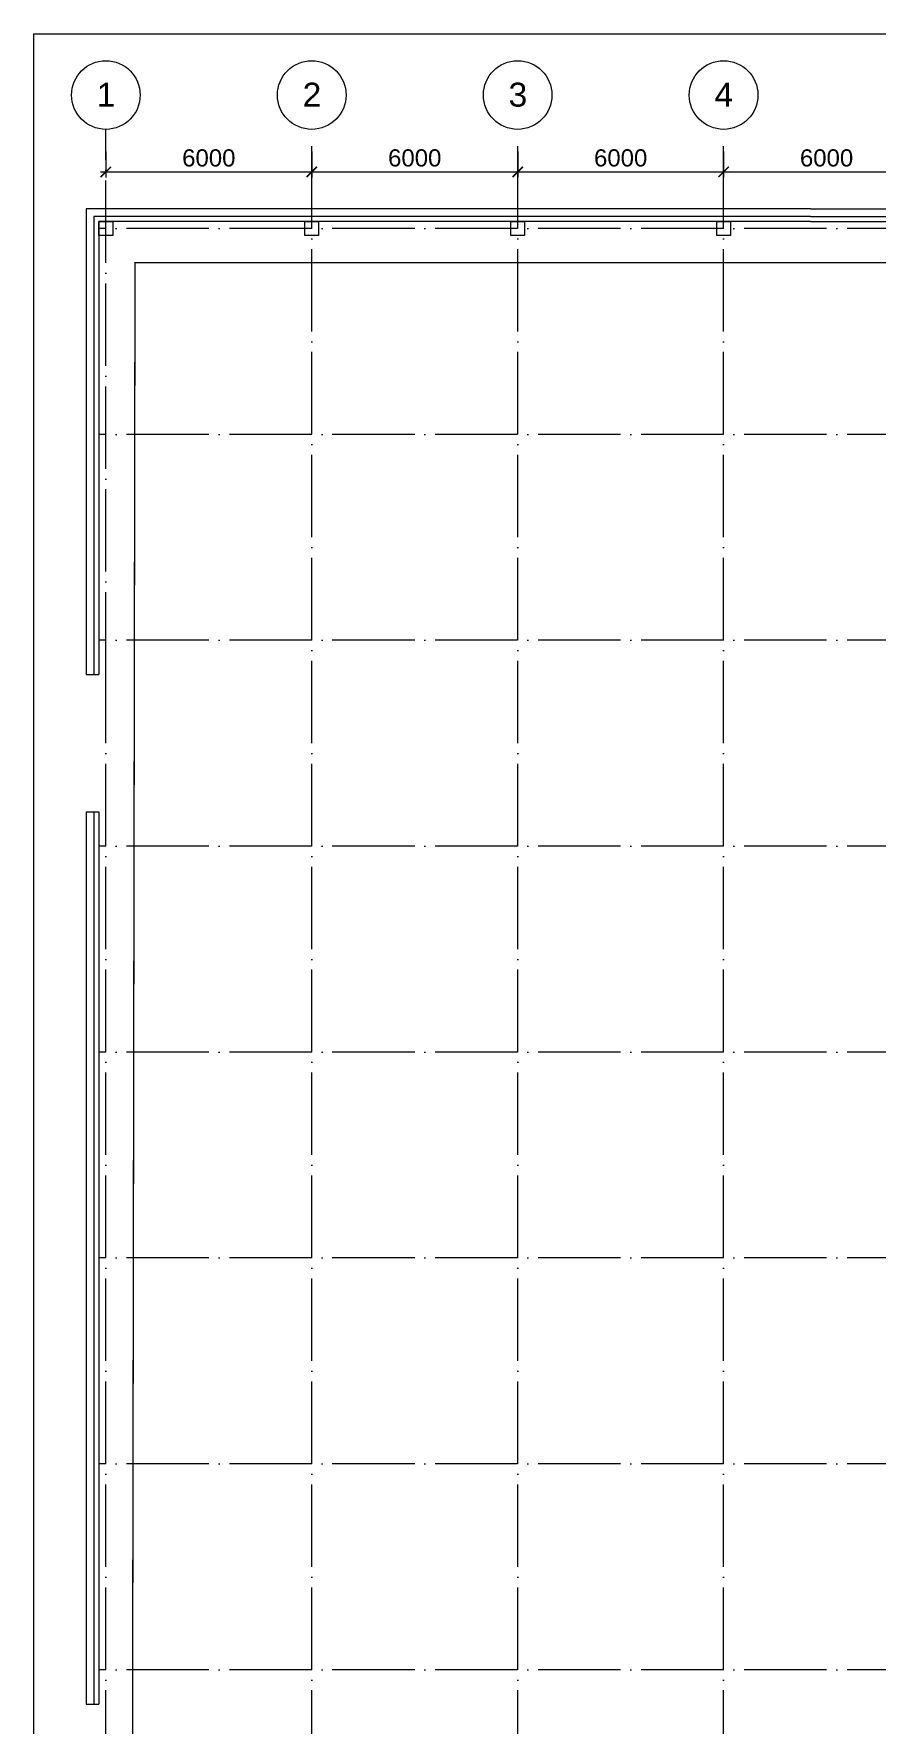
# Model space of a CAD drawing. Header units: millimetres. Extents: x -7047 to 653546, y -441812 to -147059.
# Drawn here: x -7047 to 17470, y -264285 to -215052 of the extents above; entities that cross this region are included whole.
import ezdxf
from ezdxf.enums import TextEntityAlignment as Align

# ---------------------------------------------------------------- set-up
doc = ezdxf.new("R2010")
doc.units = ezdxf.units.MM
doc.header["$PDMODE"] = 3
doc.linetypes.add('ACAD_ISO04W100', pattern=[30, 24, -3, 0, -3])
doc.linetypes.add('PHANTOM2', pattern=[31.75, 15.875, -3.175, 3.175, -3.175, 3.175, -3.175])
for name, color, linetype, lineweight in [('$Osveshenie', 240, 'Continuous', 15), ('$Оbорудование', 173, 'Continuous', 20), ('1-Колонна', 244, 'Continuous', 60), ('1-Размеры', 251, 'Continuous', 15), ('1-Стена сэндвич-панель', 157, 'Continuous', 60), ('1-Цоколь', 249, 'Continuous', 15), ('Ось', 251, 'ACAD_ISO04W100', 9), ('Ось кр', 160, 'Continuous', 9)]:
    doc.layers.add(name, color=color, linetype=linetype, lineweight=lineweight)
doc.styles.add('Arial-0', font='arial.ttf')
doc.dimstyles.new('АР-200', dxfattribs={"dimscale": 100, "dimtxt": 5, "dimasz": 3, "dimexe": 1.6, "dimexo": 1, "dimgap": 1.5, "dimtad": 1, "dimdec": 0, "dimdsep": 46, "dimtxsty": 'Arial-0', "dimblk": 'ARCHTICK', "dimcen": -4, "dimdle": 1.6, "dimclrd": 256, "dimclre": 256, "dimclrt": 256, "dimadec": 1, "dimazin": 0, "dimtfac": 1, "dimtdec": 0, "dimtmove": 1, "dimatfit": 3, "dimldrblk": 'ARCHTICK', "dimfxl": 1, "dimlwd": -1, "dimlwe": -1, "dimarcsym": 0})

# ---------------------------------------------------------------- blocks, each defined once
blk = doc.blocks.new('оси круж')
blk.add_circle((0, 0), 1000)
at = {"style": 'Arial-0'}
blk.add_attdef('00', text='', height=700, dxfattribs=at).set_placement((-6, -339), align=Align.CENTER)
blk = doc.blocks.new('_ArchTick')
at = {"color": 0, "linetype": 'ByBlock', "const_width": 0.15}
blk.add_lwpolyline([(-0.5, -0.5), (0.5, 0.5)], dxfattribs=at)
blk = doc.blocks.new('*D122')
at = {"layer": '1-Размеры', "transparency": 16777216}
for p, q in [((13053, -218481), (13053, -219237)), ((19053, -218481), (19053, -219237)), ((12893, -219077), (19213, -219077))]:
    blk.add_line(p, q, dxfattribs=at)
at = {"layer": 'Defpoints', "color": 0, "transparency": 16777216}
for p in [(13053, -218381), (19053, -218381), (19053, -219077)]:
    blk.add_point(p, dxfattribs=at)
at = {"layer": '1-Размеры', "transparency": 16777216, "xscale": 300, "yscale": 300, "zscale": 300, "rotation": 180}
blk.add_blockref('_ArchTick', (13053, -219077), dxfattribs=at)
at = {"layer": '1-Размеры', "transparency": 16777216, "xscale": 300, "yscale": 300, "zscale": 300}
blk.add_blockref('_ArchTick', (19053, -219077), dxfattribs=at)
at = {"layer": '1-Размеры', "lineweight": 0, "transparency": 16777216, "insert": (16053, -218672), "char_height": 500, "attachment_point": 5, "style": 'Arial-0'}
blk.add_mtext('6000', dxfattribs=at)
blk = doc.blocks.new('*D123')
at = {"layer": '1-Размеры', "transparency": 16777216}
for p, q in [((7053, -218481), (7053, -219237)), ((13053, -218481), (13053, -219237)), ((6893, -219077), (13213, -219077))]:
    blk.add_line(p, q, dxfattribs=at)
at = {"layer": 'Defpoints', "color": 0, "transparency": 16777216}
for p in [(7053, -218381), (13053, -218381), (13053, -219077)]:
    blk.add_point(p, dxfattribs=at)
at = {"layer": '1-Размеры', "transparency": 16777216, "xscale": 300, "yscale": 300, "zscale": 300, "rotation": 180}
blk.add_blockref('_ArchTick', (7053, -219077), dxfattribs=at)
at = {"layer": '1-Размеры', "transparency": 16777216, "xscale": 300, "yscale": 300, "zscale": 300}
blk.add_blockref('_ArchTick', (13053, -219077), dxfattribs=at)
at = {"layer": '1-Размеры', "lineweight": 0, "transparency": 16777216, "insert": (10053, -218672), "char_height": 500, "attachment_point": 5, "style": 'Arial-0'}
blk.add_mtext('6000', dxfattribs=at)
blk = doc.blocks.new('*D124')
at = {"layer": '1-Размеры', "transparency": 16777216}
for p, q in [((1053, -218481), (1053, -219237)), ((7053, -218481), (7053, -219237)), ((893, -219077), (7213, -219077))]:
    blk.add_line(p, q, dxfattribs=at)
at = {"layer": 'Defpoints', "color": 0, "transparency": 16777216}
for p in [(1053, -218381), (7053, -218381), (7053, -219077)]:
    blk.add_point(p, dxfattribs=at)
at = {"layer": '1-Размеры', "transparency": 16777216, "xscale": 300, "yscale": 300, "zscale": 300, "rotation": 180}
blk.add_blockref('_ArchTick', (1053, -219077), dxfattribs=at)
at = {"layer": '1-Размеры', "transparency": 16777216, "xscale": 300, "yscale": 300, "zscale": 300}
blk.add_blockref('_ArchTick', (7053, -219077), dxfattribs=at)
at = {"layer": '1-Размеры', "lineweight": 0, "transparency": 16777216, "insert": (4053, -218672), "char_height": 500, "attachment_point": 5, "style": 'Arial-0'}
blk.add_mtext('6000', dxfattribs=at)
blk = doc.blocks.new('*D125')
at = {"layer": '1-Размеры', "transparency": 16777216}
for p, q in [((-4947, -218481), (-4947, -219237)), ((1053, -218481), (1053, -219237)), ((-5107, -219077), (1213, -219077))]:
    blk.add_line(p, q, dxfattribs=at)
at = {"layer": 'Defpoints', "color": 0, "transparency": 16777216}
for p in [(-4947, -218381), (1053, -218381), (1053, -219077)]:
    blk.add_point(p, dxfattribs=at)
at = {"layer": '1-Размеры', "transparency": 16777216, "xscale": 300, "yscale": 300, "zscale": 300, "rotation": 180}
blk.add_blockref('_ArchTick', (-4947, -219077), dxfattribs=at)
at = {"layer": '1-Размеры', "transparency": 16777216, "xscale": 300, "yscale": 300, "zscale": 300}
blk.add_blockref('_ArchTick', (1053, -219077), dxfattribs=at)
at = {"layer": '1-Размеры', "lineweight": 0, "transparency": 16777216, "insert": (-1947, -218672), "char_height": 500, "attachment_point": 5, "style": 'Arial-0'}
blk.add_mtext('6000', dxfattribs=at)
blk = doc.blocks.new('A$C43F660AE')
at = {"layer": '$Osveshenie', "color": 7, "linetype": 'PHANTOM2', "ltscale": 30, "const_width": 40}
blk.add_lwpolyline([(-3637, 68001), (-23350, 68002), (-23452, 6926), (-13750, 6926), (-3637, 6926)], dxfattribs=at)

msp = doc.modelspace()

# ---------------------------------------------------------------- linework, layer by layer
at = {"layer": '$Osveshenie', "color": 7, "linetype": 'PHANTOM2', "ltscale": 30, "const_width": 40}
msp.add_lwpolyline([(15589.1, -221725.3), (42314.8, -221725.3), (42314.8, -282800.4), (25702.7, -282800.4), (25702.7, -285107.3)], dxfattribs=at)
at = {"layer": '$Оbорудование', "color": 0, "linetype": 'ByBlock'}
for p, q in [((-7046.8, -304473.2), (-7046.8, -215052.2)), ((-7046.8, -215052.2), (51189.2, -215052.2)), ((-5517.3, -233726.5), (-5147.3, -233726.5)), ((-5517.3, -237726.5), (-5147.3, -237726.5)), ((-5147.3, -262726.5), (-5147.3, -263726.5)), ((-5517.3, -263726.5), (-5147.3, -263726.5))]:
    msp.add_line(p, q, dxfattribs=at)
at = {"layer": '1-Колонна', "color": 7, "lineweight": 0}
for points in [[(-5147.3, -220526.5), (-4747.3, -220526.5), (-4747.3, -220926.5), (-5147.3, -220926.5)], [(852.7, -220526.5), (1252.7, -220526.5), (1252.7, -220926.5), (852.7, -220926.5)], [(6852.7, -220526.5), (7252.7, -220526.5), (7252.7, -220926.5), (6852.7, -220926.5)], [(12852.7, -220526.5), (13252.7, -220526.5), (13252.7, -220926.5), (12852.7, -220926.5)]]:
    msp.add_lwpolyline(points, close=True, dxfattribs=at)
at = {"layer": '1-Стена сэндвич-панель', "color": 7, "lineweight": 0}
for points in [[(15589.1, -220376.5), (-5297.3, -220376.5), (-5297.3, -233726.5)], [(15589.1, -220526.5), (-5147.3, -220526.5), (-5147.3, -233726.5)], [(15589.1, -220376.5), (43402.7, -220376.5), (43402.7, -290076.5), (42302.7, -290076.5)], [(15589.1, -220526.5), (43252.7, -220526.5), (43252.7, -289926.5), (42302.7, -289926.5)], [(-5297.3, -237726.5), (-5297.3, -263726.5)], [(-5147.3, -237726.5), (-5147.3, -263726.5)]]:
    msp.add_lwpolyline(points, dxfattribs=at)
at = {"layer": '1-Цоколь', "color": 7, "lineweight": 0}
for points in [[(15589.1, -220156.5), (-5517.3, -220156.5), (-5517.3, -233726.5)], [(15589.1, -220156.5), (43622.7, -220156.5), (43622.7, -290296.5), (39302.7, -290296.5)], [(-5517.3, -237726.5), (-5517.3, -263726.5)]]:
    msp.add_lwpolyline(points, dxfattribs=at)
at = {"layer": 'Ось', "color": 7, "lineweight": 0, "ltscale": 100}
for p, q in [((-4947.3, -233726.5), (-4947.3, -217836.8)), ((1052.7, -289726.5), (1052.7, -217836.8)), ((7052.7, -289726.5), (7052.7, -217836.8)), ((13052.7, -289726.5), (13052.7, -217836.8)), ((49052.7, -220726.5), (-5147.3, -220726.5)), ((49052.7, -226726.5), (-5147.3, -226726.5)), ((49052.7, -232726.5), (-5147.3, -232726.5)), ((-4947.3, -289726.5), (-4947.3, -233726.5)), ((49052.7, -238726.5), (-5147.3, -238726.5)), ((49052.7, -244726.5), (-5147.3, -244726.5)), ((49052.7, -250726.5), (-5147.3, -250726.5)), ((49052.7, -256726.5), (-5147.3, -256726.5)), ((49052.7, -262726.5), (-5147.3, -262726.5))]:
    msp.add_line(p, q, dxfattribs=at)

# ---------------------------------------------------------------- block references
at = {"layer": '$Оbорудование', "color": 1, "linetype": 'ByBlock'}
msp.add_blockref('A$C43F660AE', (19252.7, -289726.8), dxfattribs=at)
at = {"layer": 'Ось кр', "color": 7, "lineweight": 0}
ref = msp.add_blockref('оси круж', (-4947.3, -216836.8), dxfattribs=dict(at, rotation=180))
ref.add_attrib('00', '1', dxfattribs={"layer": '0', "height": 700, "style": 'Arial-0'}).set_placement((-4941.2, -217176), align=Align.CENTER)
ref = msp.add_blockref('оси круж', (1052.7, -216836.8), dxfattribs=dict(at, rotation=180))
ref.add_attrib('00', '2', dxfattribs={"layer": '0', "height": 700, "style": 'Arial-0'}).set_placement((1058.8, -217176), align=Align.CENTER)
ref = msp.add_blockref('оси круж', (7052.7, -216836.8), dxfattribs=dict(at, rotation=180))
ref.add_attrib('00', '3', dxfattribs={"layer": '0', "height": 700, "style": 'Arial-0'}).set_placement((7058.8, -217176), align=Align.CENTER)
ref = msp.add_blockref('оси круж', (13052.7, -216836.8), dxfattribs=dict(at, rotation=180))
ref.add_attrib('00', '4', dxfattribs={"layer": '0', "height": 700, "style": 'Arial-0'}).set_placement((13058.8, -217176), align=Align.CENTER)

# ---------------------------------------------------------------- dimensions: what is measured, and where the dimension line sits
at = {"layer": '1-Размеры', "color": 7, "lineweight": 0}
for base, p1, p2, picture, middle in [((1052.7, -219076.9), (-4947.3, -218380.7), (1052.7, -218380.7), '*D125', (-1947.3, -218671.6)), ((7052.7, -219076.9), (1052.7, -218380.7), (7052.7, -218380.7), '*D124', (4052.7, -218671.6)), ((13052.7, -219076.9), (7052.7, -218380.7), (13052.7, -218380.7), '*D123', (10052.7, -218671.6)), ((19052.7, -219076.9), (13052.7, -218380.7), (19052.7, -218380.7), '*D122', (16052.7, -218671.6))]:
    dim = msp.add_linear_dim(base=base, p1=p1, p2=p2, dimstyle='АР-200', dxfattribs=at)
    dim.commit()
    dim.dimension.update_dxf_attribs({"geometry": picture, "text_midpoint": middle})

doc.saveas('drawing.dxf')
